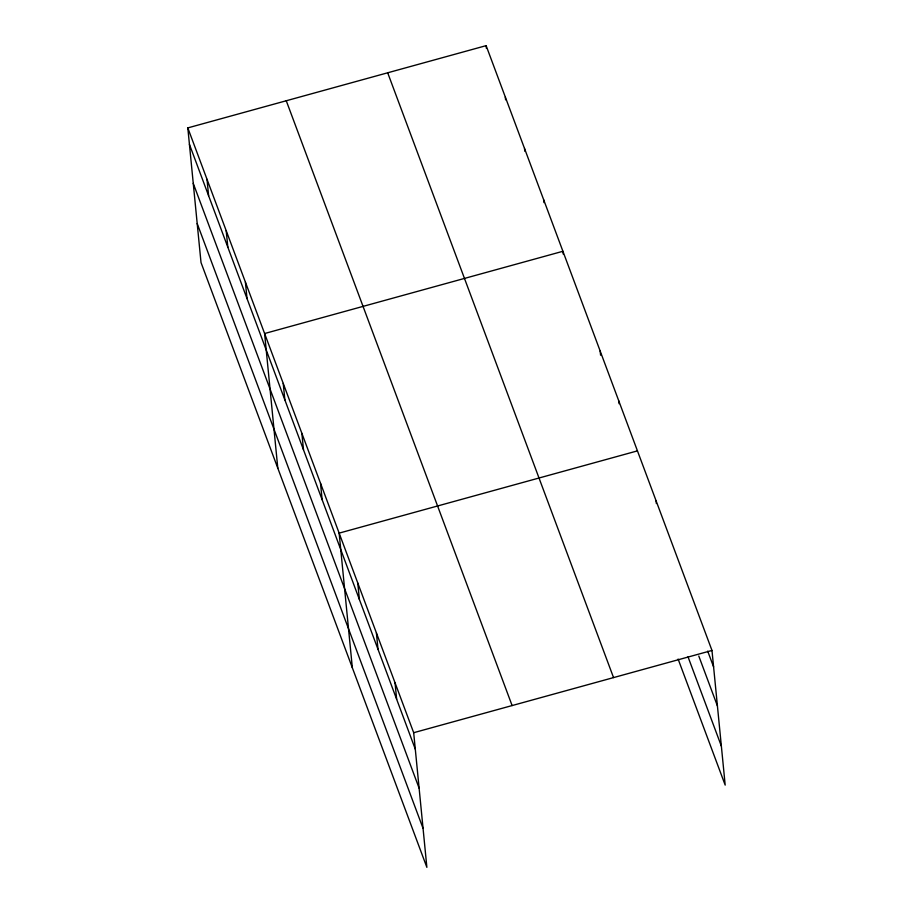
<?xml version="1.0" encoding="UTF-8"?>
<svg xmlns="http://www.w3.org/2000/svg" width="913" height="913" viewBox="0 0 913 913"><rect width="100%" height="100%" fill="white"/><g stroke="black" fill="none" stroke-linecap="round" stroke-linejoin="round"><path stroke-width="1.37" d="M187.816 127.9L413.68 732.705L426.873 867.35L201.02 262.545L187.816 127.9L486.127 45.65L711.98 650.455L725.184 785.1L678.108 659.049M637.445 450.874L339.145 533.124L352.338 667.768M413.68 732.705L711.98 650.455M707.712 651.163L713.601 666.912M698.787 656.025L717.424 705.92M688.014 656.812L721.361 746.104M387.683 72.789L613.547 677.594M286.26 100.761L512.113 705.566M189.425 144.357L415.289 749.162M193.248 183.365L419.113 788.17M197.197 223.548L423.05 828.353M656.082 500.769L656.356 503.508M618.82 400.978L619.082 403.717M600.183 351.071L600.583 355.191M563.184 254.031L562.922 251.28L264.61 333.53L277.803 468.175M543.714 199.879L543.988 202.618M524.519 148.465L524.792 151.216M505.323 97.063L505.585 99.802M486.127 45.65L486.389 48.389M395.044 682.81L396.653 699.267M376.407 632.914L378.016 649.371M357.77 583.019L359.391 599.476M320.509 483.228L322.118 499.685M301.872 433.333L303.493 449.789M283.235 383.437L284.856 399.894M245.403 282.128L247.024 298.585M226.207 230.715L227.828 247.183M207.011 179.313L208.621 195.77"/></g></svg>
